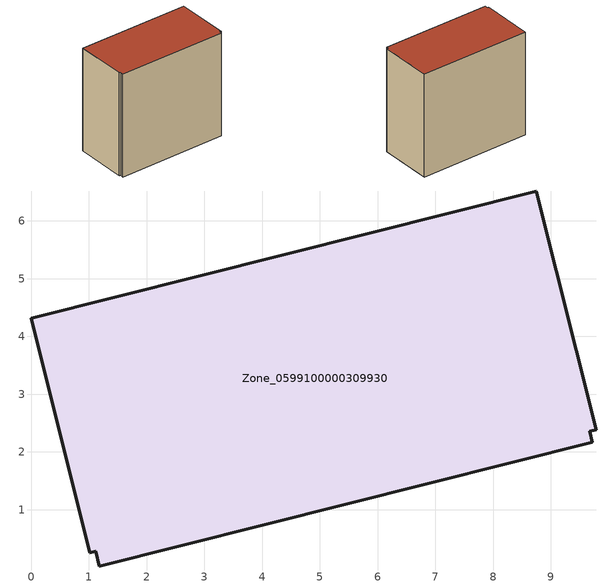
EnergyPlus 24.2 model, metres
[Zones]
Zone_0599100000309930
 floor ground (C_G): 0,4.32 8.75,6.52 9.79,2.38 9.68,2.35 9.72,2.17 1.18,0.03 1.12,0.28 1.02,0.26 z0
 wall outside (C_F): 8.75,6.52 0,4.32 1.02,0.26 1.12,0.28 1.18,0.03 9.72,2.17 9.68,2.35 9.79,2.38 8.75,6.52 z0:8.54
 roof outside (C_R): 1.18,0.03 9.72,2.17 9.68,2.35 9.79,2.38 8.75,6.52 0,4.32 1.02,0.26 1.12,0.28 z8.54
[BUILDING]
Pand.0599100000309930: North Axis=0; Terrain=City; Loads Convergence Tolerance Value=0.04; Temperature Convergence Tolerance Value=0.4; Solar Distribution=FullExterior; Maximum Number of Warmup Days=25; Minimum Number of Warmup Days=1
[Site:Location]
Rotterdam.The.Hague.AP_ZH_NLD Design_Conditions: Latitude=51.96; Longitude=4.45; Time Zone=1; Elevation=-4.5
[SITE:GROUNDTEMPERATURE:BUILDINGSURFACE]
18, 18, 18, 18, 18, 18, 18, 18, 18, 18, 18, 18
[MATERIAL] Thermal Absorptance=0.9; Solar Absorptance=0.7; Visible Absorptance=0.7
Name | Roughness | Thickness | Conductivity | Density | Specific Heat
G.TC.1992-2005 | MediumSmooth | 0.15 | 0.06 | 540 | 1210
F.TC.1992-2005 | Rough | 0.3 | 0.12 | 1920 | 840
R.TC.1992-2005 | MediumRough | 0.2 | 0.08 | 1500 | 1000
[CONSTRUCTION]
C_G: G.TC.1992-2005
C_F: F.TC.1992-2005
C_R: R.TC.1992-2005
[ZONE]
Zone_0599100000309930: Type=1; Multiplier=1; Ceiling Height=Autocalculate; Volume=Autocalculate; Floor Area=autocalculate; Part of Total Floor Area=Yes
[ZONEINFILTRATION:DESIGNFLOWRATE]
Infil_Zone_0599100000309930: Zone or ZoneList or Space or SpaceList=Zone_0599100000309930; Schedule=AlwaysOn; Design Flow Rate Calculation Method=Flow/Area; Flow Rate per Floor Area=0.0015; Constant Term Coefficient=1; Temperature Term Coefficient=0; Velocity Term Coefficient=0; Velocity Squared Term Coefficient=0
[HVACTEMPLATE:ZONE:IDEALLOADSAIRSYSTEM]
Zone_0599100000309930: Maximum Heating Supply Air Temperature=50; Minimum Cooling Supply Air Temperature=13; Maximum Heating Supply Air Humidity Ratio=0.0156; Minimum Cooling Supply Air Humidity Ratio=0.0077; Heating Limit=NoLimit; Cooling Limit=NoLimit; Dehumidification Control Type=ConstantSensibleHeatRatio; Cooling Sensible Heat Ratio=0.7; Dehumidification Setpoint=60; Humidification Control Type=None; Humidification Setpoint=30; Outdoor Air Method=None; Outdoor Air Flow Rate per Person=0.00944; Outdoor Air Flow Rate per Zone Floor Area=0; Outdoor Air Flow Rate per Zone=0; Demand Controlled Ventilation Type=None; Outdoor Air Economizer Type=NoEconomizer; Heat Recovery Type=None; Sensible Heat Recovery Effectiveness=0.7; Latent Heat Recovery Effectiveness=0.65
[ZONECONTROL:THERMOSTAT]
ThermostatControl_Zone_0599100000309930: Zone or ZoneList=Zone_0599100000309930; Control Type Schedule=DualSetpointControlType; Control 1=Thermostat_Zone_0599100000309930; Temperature Difference Between Cutout And Setpoint=0
[THERMOSTATSETPOINT:DUALSETPOINT]
Thermostat_Zone_0599100000309930: Heating Setpoint Temperature Schedule=HeatingSetpoint_Zone_0599100000309930; Cooling Setpoint Temperature Schedule=CoolingSetpoint_Zone_0599100000309930
[SCHEDULE:COMPACT]
HeatingSetpoint_Zone_0599100000309930: Through: 12/31, For: AllDays, Until: 24:00, 21
CoolingSetpoint_Zone_0599100000309930: Through: 12/31, For: AllDays, Until: 24:00, 24
DualSetpointControlType: Through: 12/31, For: AllDays, Until: 24:00, 4
AlwaysOn: Through: 12/31, For: AllDays, Until: 24:00, 1
